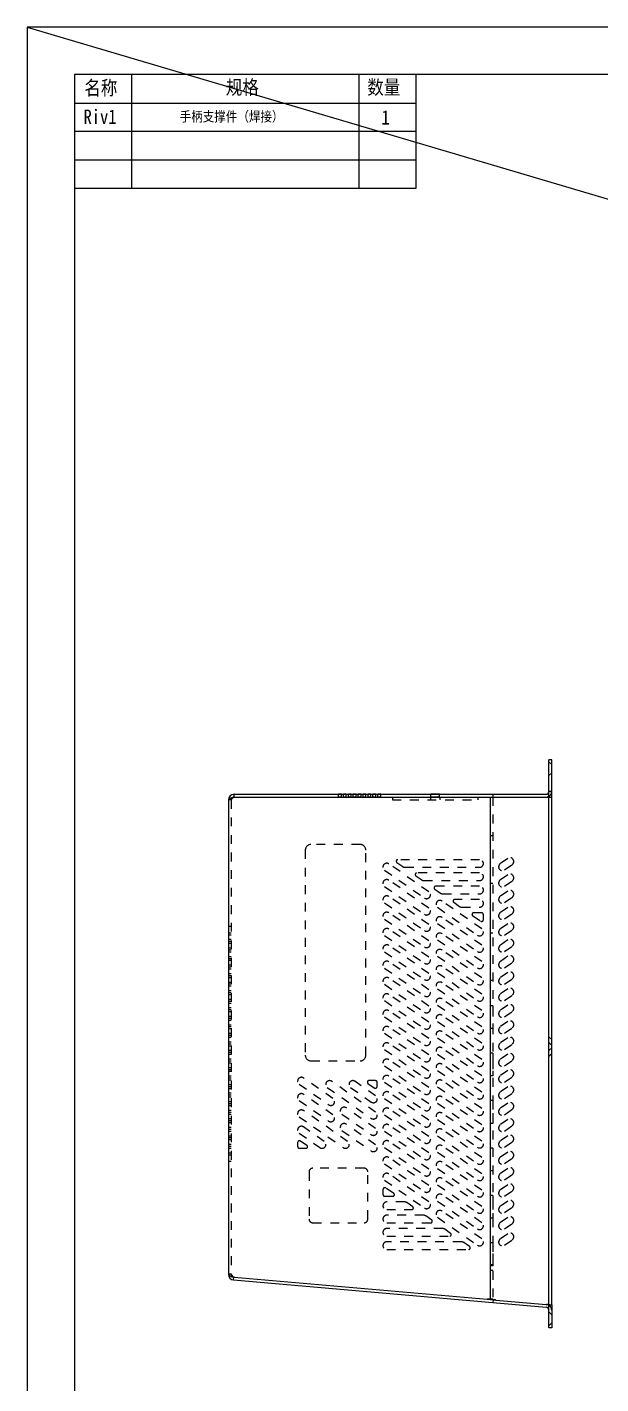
# Model space of a CAD drawing. Header units: millimetres. Extents: x -177 to 18421, y -5017 to 3255.
# Drawn here: x -177 to 126, y 1497 to 2212 of the extents above; entities that cross this region are included whole.
import ezdxf

# ---------------------------------------------------------------- set-up
doc = ezdxf.new("R2010")
doc.units = ezdxf.units.MM
doc.header["$LTSCALE"] = 46.255
doc.linetypes.add('HIDDEN', pattern=[0.2, 0.1, -0.1])
doc.layers.get('0').update_dxf_attribs({"linetype": 'CONTINUOUS'})
for name, color, linetype in [('02___PRT_ALL_AXES', 7, 'CONTINUOUS'), ('03___PRT_ALL_CURVES', 7, 'CONTINUOUS'), ('DEFAULT_2', 8, 'HIDDEN')]:
    doc.layers.add(name, color=color, linetype=linetype)
doc.styles.get("Standard").update_dxf_attribs({"font": 'txt', "width": 0.85})

msp = doc.modelspace()

# ---------------------------------------------------------------- linework, layer by layer
msp.add_line((-176.891, 2211.998), (3543.087, 1111.998))
at = {"color": 7, "true_color": 0xffffff}
for p, q in [((-151.891, 2186.998), (-151.891, 2156.998)), ((-121.891, 2186.998), (-121.891, 2156.998)), ((-1.891, 2186.998), (-1.891, 2156.998)), ((28.109, 2186.998), (28.109, 2156.998)), ((-151.891, 2156.998), (-151.891, 2126.998)), ((-121.891, 2156.998), (-121.891, 2126.998)), ((-1.891, 2156.998), (-1.891, 2126.998)), ((28.109, 2156.998), (28.109, 2126.998))]:
    msp.add_line(p, q, dxfattribs=at)
at = {"color": 3, "linetype": 'Continuous'}
for p, q in [((98.304, 1538.574), (98.304, 1825.859)), ((-70.696, 1804.659), (-70.696, 1554.659)), ((-67.696, 1807.659), (96.804, 1807.659)), ((-67.696, 1806.159), (98.304, 1806.159)), ((67.304, 1806.159), (67.304, 1541.305)), ((-67.696, 1553.153), (-67.827, 1553.165)), ((-67.696, 1553.153), (65.804, 1541.474)), ((-67.958, 1551.671), (96.935, 1537.244)), ((65.804, 1541.474), (67.304, 1541.474)), ((68.941, 1541.157), (68.845, 1541.163)), ((70.304, 1541.08), (68.941, 1541.157)), ((70.304, 1541.08), (96.804, 1538.761)), ((98.131, 1538.574), (98.304, 1538.574)), ((98.304, 1526.459), (98.304, 1538.55))]:
    msp.add_line(p, q, dxfattribs=at)
at = {"color": 7, "linetype": 'Continuous'}
for p, q in [((99.804, 1825.859), (98.304, 1825.859)), ((99.804, 1538.574), (99.804, 1825.859)), ((-67.696, 1806.159), (-67.696, 1807.659)), ((68.804, 1807.659), (68.804, 1806.159)), ((98.304, 1806.159), (99.804, 1806.159)), ((-67.958, 1551.671), (-67.827, 1553.165)), ((65.964, 1541.46), (67.293, 1541.343)), ((68.847, 1541.163), (68.72, 1539.713)), ((98.304, 1538.574), (99.804, 1538.574)), ((98.304, 1538.55), (99.804, 1538.55)), ((99.804, 1538.55), (99.804, 1526.459)), ((99.804, 1526.459), (98.304, 1526.459))]:
    msp.add_line(p, q, dxfattribs=at)
for points in [[(-176.891, 1111.998), (1373.109, 1111.998), (1373.109, 2211.998), (-176.891, 2211.998)], [(-151.891, 1136.998), (1348.109, 1136.998), (1348.109, 2186.998), (-151.891, 2186.998)]]:
    msp.add_lwpolyline(points, close=True, dxfattribs=at)
at = {"color": 7, "true_color": 0xffffff}
for points in [[(28.109, 2186.998), (-151.891, 2186.998)], [(-151.891, 2171.998), (28.109, 2171.998)], [(28.109, 2156.998), (-151.891, 2156.998)], [(-151.891, 2141.998), (28.109, 2141.998)], [(28.109, 2126.998), (-151.891, 2126.998)]]:
    msp.add_lwpolyline(points, dxfattribs=at)
at = {"color": 3, "linetype": 'Continuous'}
for centre, radius, start, end in [((-67.696, 1804.659), 3, 90, 180), ((96.804, 1809.159), 1.5, 270, 0), ((-67.459, 1557.374), 4.225, 219.978475, 265.000963), ((-67.696, 1554.659), 3, 180, 265), ((96.804, 1535.75), 1.5, 0, 85)]:
    msp.add_arc(centre, radius, start, end, dxfattribs=at)
at = {"color": 7, "linetype": 'Continuous'}
for centre, radius, start, end in [((-67.696, 1804.659), 1.5, 90, 125.398482), ((96.804, 1809.159), 3, 270, 300.092406), ((96.804, 1535.75), 3, 59.902522, 79.947838)]:
    msp.add_arc(centre, radius, start, end, dxfattribs=at)
at = {"color": 3, "linetype": 'Continuous'}
for points, knots in [([(-67.696, 1806.159), (-68.08, 1806.037), (-68.639, 1805.86), (-69.346, 1805.607), (-69.796, 1805.425), (-70.172, 1805.239), (-70.499, 1805.034), (-70.696, 1804.805), (-70.696, 1804.659)], [0, 0, 0, 0, 0.3508516, 0.5110678, 0.6539255, 0.7752257, 0.8724512, 1, 1, 1, 1]), ([(68.845, 1541.163), (68.633, 1541.175), (68.332, 1541.193), (67.956, 1541.22), (67.732, 1541.237), (67.558, 1541.254), (67.421, 1541.269), (67.355, 1541.285), (67.304, 1541.294), (67.304, 1541.305)], [0, 0, 0, 0, 0.4114395, 0.5832247, 0.7282298, 0.8439367, 0.9283796, 0.9802766, 1, 1, 1, 1]), ([(96.804, 1538.761), (97.062, 1538.732), (97.506, 1538.679), (97.95, 1538.618), (98.131, 1538.574)], [0, 0, 0, 0, 0.5822724, 1, 1, 1, 1])]:
    msp.add_open_spline(points, degree=3, knots=knots, dxfattribs=at)
at = {"layer": '02___PRT_ALL_AXES', "color": 8, "linetype": 'HIDDEN'}
for p, q in [((-12.642, 1806.159), (-12.642, 1807.659)), ((-11.142, 1807.659), (-12.642, 1807.659)), ((-11.142, 1806.159), (-12.642, 1806.159)), ((-11.142, 1806.159), (-11.142, 1807.659)), ((-10.044, 1806.159), (-10.044, 1807.659)), ((-8.544, 1807.659), (-10.044, 1807.659)), ((-8.544, 1806.159), (-10.044, 1806.159)), ((-8.544, 1806.159), (-8.544, 1807.659)), ((-7.446, 1806.159), (-7.446, 1807.659)), ((-5.946, 1807.659), (-7.446, 1807.659)), ((-5.946, 1806.159), (-7.446, 1806.159)), ((-5.946, 1806.159), (-5.946, 1807.659)), ((-4.848, 1806.159), (-4.848, 1807.659)), ((-3.348, 1807.659), (-4.848, 1807.659)), ((-3.348, 1806.159), (-4.848, 1806.159)), ((-3.348, 1806.159), (-3.348, 1807.659)), ((-2.25, 1806.159), (-2.25, 1807.659)), ((-0.75, 1807.659), (-2.25, 1807.659)), ((-0.75, 1806.159), (-2.25, 1806.159)), ((-0.75, 1806.159), (-0.75, 1807.659)), ((0.348, 1806.159), (0.348, 1807.659)), ((1.848, 1807.659), (0.348, 1807.659)), ((1.848, 1806.159), (0.348, 1806.159)), ((1.848, 1806.159), (1.848, 1807.659)), ((2.946, 1806.159), (2.946, 1807.659)), ((4.446, 1807.659), (2.946, 1807.659)), ((4.446, 1806.159), (2.946, 1806.159)), ((4.446, 1806.159), (4.446, 1807.659)), ((5.544, 1806.159), (5.544, 1807.659)), ((7.044, 1807.659), (5.544, 1807.659)), ((7.044, 1806.159), (5.544, 1806.159)), ((7.044, 1806.159), (7.044, 1807.659)), ((8.142, 1806.159), (8.142, 1807.659)), ((9.642, 1807.659), (8.142, 1807.659)), ((9.642, 1806.159), (8.142, 1806.159)), ((9.642, 1806.159), (9.642, 1807.659)), ((36.054, 1806.159), (36.054, 1807.659)), ((40.554, 1807.659), (36.054, 1807.659)), ((40.554, 1806.159), (36.054, 1806.159)), ((40.554, 1806.159), (40.554, 1807.659)), ((68.804, 1696.159), (67.304, 1696.159)), ((67.304, 1696.159), (67.304, 1684.159)), ((68.804, 1696.159), (68.804, 1684.159)), ((68.804, 1684.159), (67.304, 1684.159)), ((68.804, 1671.159), (67.304, 1671.159)), ((67.304, 1671.159), (67.304, 1659.159)), ((68.804, 1671.159), (68.804, 1659.159)), ((68.804, 1659.159), (67.304, 1659.159)), ((68.804, 1646.159), (67.304, 1646.159)), ((67.304, 1646.159), (67.304, 1634.159)), ((68.804, 1646.159), (68.804, 1634.159)), ((68.804, 1634.159), (67.304, 1634.159)), ((68.804, 1621.159), (67.304, 1621.159)), ((67.304, 1621.159), (67.304, 1609.159)), ((68.804, 1621.159), (68.804, 1609.159)), ((68.804, 1609.159), (67.304, 1609.159)), ((68.804, 1596.159), (67.304, 1596.159)), ((67.304, 1596.159), (67.304, 1584.159)), ((68.804, 1596.159), (68.804, 1584.159)), ((68.804, 1584.159), (67.304, 1584.159)), ((68.804, 1571.159), (67.304, 1571.159)), ((67.304, 1571.159), (67.304, 1559.159)), ((68.804, 1571.159), (68.804, 1559.159)), ((68.804, 1559.159), (67.304, 1559.159)), ((98.304, 1538.55), (99.804, 1538.55))]:
    msp.add_line(p, q, dxfattribs=at)
at = {"layer": '03___PRT_ALL_CURVES', "color": 8, "linetype": 'HIDDEN'}
msp.add_line((-6.183, 1807.659), (-7.209, 1807.659), dxfattribs=at)
at = {"layer": 'DEFAULT_2', "color": 8, "linetype": 'HIDDEN'}
for p, q in [((99.804, 1823.309), (98.304, 1824.809)), ((99.804, 1819.009), (98.304, 1817.509)), ((-69.196, 1804.659), (-70.696, 1804.659)), ((-69.196, 1804.659), (-69.196, 1554.659)), ((15.804, 1806.159), (15.804, 1804.659)), ((15.804, 1804.659), (60.804, 1804.659)), ((35.804, 1806.159), (35.804, 1804.659)), ((40.804, 1806.159), (40.804, 1804.659)), ((60.804, 1806.159), (60.804, 1804.659)), ((68.804, 1806.159), (68.804, 1541.305)), ((99.804, 1809.159), (98.304, 1809.159)), ((-1.196, 1781.159), (-27.196, 1781.159)), ((68.804, 1785.759), (67.304, 1785.759)), ((-30.196, 1778.159), (-30.196, 1670.159)), ((1.804, 1670.159), (1.804, 1778.159)), ((76.657, 1773.84), (72.657, 1771.039)), ((11.657, 1767.673), (32.657, 1752.969)), ((34.951, 1756.245), (13.951, 1770.95)), ((18.113, 1771.698), (21.23, 1769.515)), ((61.804, 1773.153), (18.572, 1773.153)), ((22.377, 1769.153), (61.804, 1769.153)), ((74.951, 1767.763), (78.951, 1770.564)), ((34.951, 1747.645), (13.951, 1762.35)), ((28.11, 1764.698), (31.227, 1762.515)), ((61.804, 1766.153), (28.569, 1766.153)), ((32.375, 1762.153), (61.804, 1762.153)), ((67.304, 1760.759), (68.804, 1760.759)), ((76.657, 1765.24), (72.657, 1762.439)), ((74.951, 1759.163), (78.951, 1761.964)), ((11.657, 1759.073), (32.657, 1744.369)), ((34.951, 1739.045), (13.951, 1753.75)), ((38.107, 1757.698), (41.224, 1755.515)), ((61.804, 1759.153), (38.566, 1759.153)), ((42.372, 1755.153), (61.804, 1755.153)), ((61.804, 1752.153), (48.563, 1752.153)), ((76.657, 1756.64), (72.657, 1753.839)), ((74.951, 1750.563), (78.951, 1753.364)), ((11.657, 1750.473), (32.657, 1735.769)), ((34.951, 1730.445), (13.951, 1745.15)), ((39.657, 1748.067), (60.657, 1733.363)), ((62.951, 1736.639), (41.951, 1751.344)), ((48.104, 1750.698), (51.221, 1748.515)), ((52.369, 1748.153), (61.804, 1748.153)), ((62.804, 1745.153), (58.56, 1745.153)), ((76.657, 1748.04), (72.657, 1745.239)), ((-70.696, 1738.123), (-69.196, 1738.123)), ((11.657, 1741.873), (32.657, 1727.169)), ((39.657, 1739.467), (60.657, 1724.763)), ((62.951, 1728.039), (41.951, 1742.744)), ((58.101, 1743.698), (62.23, 1740.806)), ((63.804, 1741.625), (63.804, 1744.153)), ((76.657, 1739.44), (72.657, 1736.639)), ((74.951, 1741.963), (78.951, 1744.764)), ((-70.696, 1734.659), (-69.196, 1734.659)), ((-70.696, 1733.623), (-69.196, 1733.623)), ((-70.696, 1731.195), (-69.196, 1731.195)), ((11.657, 1733.273), (32.657, 1718.569)), ((34.951, 1721.845), (13.951, 1736.55)), ((39.657, 1730.867), (60.657, 1716.163)), ((62.951, 1719.439), (41.951, 1734.144)), ((67.304, 1734.559), (68.804, 1734.559)), ((76.657, 1730.84), (72.657, 1728.039)), ((74.951, 1733.363), (78.951, 1736.164)), ((-70.696, 1730.159), (-69.196, 1730.159)), ((-70.696, 1729.123), (-69.196, 1729.123)), ((-70.696, 1726.695), (-69.196, 1726.695)), ((-70.696, 1725.659), (-69.196, 1725.659)), ((-70.696, 1724.623), (-69.196, 1724.623)), ((11.657, 1724.673), (32.657, 1709.969)), ((34.951, 1713.245), (13.951, 1727.95)), ((62.951, 1710.839), (41.951, 1725.544)), ((74.951, 1724.763), (78.951, 1727.564)), ((-70.696, 1722.195), (-69.196, 1722.195)), ((-70.696, 1721.159), (-69.196, 1721.159)), ((-70.696, 1720.123), (-69.196, 1720.123)), ((-70.696, 1717.695), (-69.196, 1717.695)), ((-70.696, 1716.659), (-69.196, 1716.659)), ((34.951, 1704.645), (13.951, 1719.35)), ((39.657, 1722.267), (60.657, 1707.563)), ((62.951, 1702.239), (41.951, 1716.944)), ((76.657, 1722.24), (72.657, 1719.439)), ((74.951, 1716.163), (78.951, 1718.964)), ((-70.696, 1715.623), (-69.196, 1715.623)), ((-70.696, 1713.195), (-69.196, 1713.195)), ((-70.696, 1712.159), (-69.196, 1712.159)), ((-70.696, 1711.123), (-69.196, 1711.123)), ((11.657, 1716.073), (32.657, 1701.369)), ((34.951, 1696.045), (13.951, 1710.75)), ((39.657, 1713.667), (60.657, 1698.963)), ((68.804, 1709.559), (67.304, 1709.559)), ((76.657, 1713.64), (72.657, 1710.839)), ((74.951, 1707.563), (78.951, 1710.364)), ((-70.696, 1708.695), (-69.196, 1708.695)), ((-70.696, 1707.659), (-69.196, 1707.659)), ((-70.696, 1706.623), (-69.196, 1706.623)), ((-70.696, 1704.195), (-69.196, 1704.195)), ((-70.696, 1703.159), (-69.196, 1703.159)), ((-70.696, 1702.123), (-69.196, 1702.123)), ((11.657, 1707.473), (32.657, 1692.769)), ((34.951, 1687.445), (13.951, 1702.15)), ((39.657, 1705.067), (60.657, 1690.363)), ((62.951, 1693.639), (41.951, 1708.344)), ((76.657, 1705.04), (72.657, 1702.239)), ((-70.696, 1699.695), (-69.196, 1699.695)), ((-70.696, 1698.659), (-69.196, 1698.659)), ((-70.696, 1697.623), (-69.196, 1697.623)), ((-70.696, 1695.195), (-69.196, 1695.195)), ((11.657, 1698.873), (32.657, 1684.169)), ((39.657, 1696.467), (60.657, 1681.763)), ((62.951, 1685.039), (41.951, 1699.744)), ((76.657, 1696.44), (72.657, 1693.639)), ((74.951, 1698.963), (78.951, 1701.764)), ((-70.696, 1694.159), (-69.196, 1694.159)), ((-70.696, 1693.123), (-69.196, 1693.123)), ((-70.696, 1690.695), (-69.196, 1690.695)), ((-70.696, 1689.659), (-69.196, 1689.659)), ((-70.696, 1688.623), (-69.196, 1688.623)), ((11.657, 1690.273), (32.657, 1675.569)), ((34.951, 1678.845), (13.951, 1693.55)), ((39.657, 1687.867), (60.657, 1673.163)), ((62.951, 1676.439), (41.951, 1691.144)), ((76.657, 1687.84), (72.657, 1685.039)), ((74.951, 1690.363), (78.951, 1693.164)), ((-70.696, 1686.195), (-69.196, 1686.195)), ((-70.696, 1685.159), (-69.196, 1685.159)), ((-70.696, 1684.123), (-69.196, 1684.123)), ((-70.696, 1681.695), (-69.196, 1681.695)), ((-70.696, 1680.659), (-69.196, 1680.659)), ((11.657, 1681.673), (32.657, 1666.969)), ((34.951, 1670.245), (13.951, 1684.95)), ((62.951, 1667.839), (41.951, 1682.544)), ((74.951, 1681.763), (78.951, 1684.564)), ((-70.696, 1679.623), (-69.196, 1679.623)), ((-70.696, 1677.195), (-69.196, 1677.195)), ((-70.696, 1676.159), (-69.196, 1676.159)), ((-70.696, 1675.123), (-69.196, 1675.123)), ((34.951, 1661.645), (13.951, 1676.35)), ((39.657, 1679.267), (60.657, 1664.563)), ((62.951, 1659.239), (41.951, 1673.944)), ((76.657, 1679.24), (72.657, 1676.439)), ((74.951, 1673.163), (78.951, 1675.964)), ((99.804, 1678.309), (98.304, 1679.809)), ((99.804, 1675.309), (98.304, 1676.809)), ((99.804, 1674.009), (98.304, 1672.509)), ((-70.696, 1672.695), (-69.196, 1672.695)), ((-70.696, 1671.659), (-69.196, 1671.659)), ((-70.696, 1670.623), (-69.196, 1670.623)), ((-70.696, 1668.195), (-69.196, 1668.195)), ((-70.696, 1667.159), (-69.196, 1667.159)), ((-27.196, 1667.159), (-1.196, 1667.159)), ((11.657, 1673.073), (32.657, 1658.369)), ((34.951, 1653.045), (13.951, 1667.75)), ((39.657, 1670.667), (60.657, 1655.963)), ((76.657, 1670.64), (72.657, 1667.839)), ((74.951, 1664.563), (78.951, 1667.364)), ((99.804, 1671.009), (98.304, 1669.509)), ((-70.696, 1666.123), (-69.196, 1666.123)), ((-70.696, 1663.695), (-69.196, 1663.695)), ((-70.696, 1662.659), (-69.196, 1662.659)), ((-70.696, 1661.623), (-69.196, 1661.623)), ((-70.696, 1659.195), (-69.196, 1659.195)), ((11.657, 1664.473), (32.657, 1649.769)), ((34.951, 1644.445), (13.951, 1659.15)), ((39.657, 1662.067), (60.657, 1647.363)), ((62.951, 1650.639), (41.951, 1665.344)), ((76.657, 1662.04), (72.657, 1659.239)), ((-70.696, 1658.159), (-69.196, 1658.159)), ((-70.696, 1657.123), (-69.196, 1657.123)), ((-70.696, 1654.695), (-69.196, 1654.695)), ((-70.696, 1653.659), (-69.196, 1653.659)), ((-70.696, 1652.623), (-69.196, 1652.623)), ((-33.343, 1654.838), (-17.843, 1643.984)), ((-15.549, 1647.261), (-31.049, 1658.114)), ((-18.538, 1653.071), (4.657, 1636.83)), ((6.951, 1640.106), (-16.244, 1656.347)), ((-6.256, 1653.071), (4.657, 1645.43)), ((6.951, 1648.706), (-3.962, 1656.347)), ((2.909, 1655.254), (6.23, 1652.928)), ((6.804, 1656.709), (3.367, 1656.709)), ((7.804, 1653.747), (7.804, 1655.709)), ((11.657, 1655.873), (32.657, 1641.169)), ((39.657, 1653.467), (60.657, 1638.763)), ((62.951, 1642.039), (41.951, 1656.744)), ((76.657, 1653.44), (72.657, 1650.639)), ((74.951, 1655.963), (78.951, 1658.764)), ((-70.696, 1650.195), (-69.196, 1650.195)), ((-70.696, 1649.159), (-69.196, 1649.159)), ((-70.696, 1648.123), (-69.196, 1648.123)), ((-70.696, 1645.695), (-69.196, 1645.695)), ((-33.343, 1646.238), (-17.843, 1635.384)), ((-15.549, 1638.661), (-31.049, 1649.514)), ((11.657, 1647.273), (32.657, 1632.569)), ((34.951, 1635.845), (13.951, 1650.55)), ((39.657, 1644.867), (60.657, 1630.163)), ((62.951, 1633.439), (41.951, 1648.144)), ((76.657, 1644.84), (72.657, 1642.039)), ((74.951, 1647.363), (78.951, 1650.164)), ((-70.696, 1644.659), (-69.196, 1644.659)), ((-70.696, 1643.623), (-69.196, 1643.623)), ((-70.696, 1641.195), (-69.196, 1641.195)), ((-70.696, 1640.159), (-69.196, 1640.159)), ((-70.696, 1639.123), (-69.196, 1639.123)), ((-33.343, 1637.638), (-10.148, 1621.396)), ((-7.854, 1624.673), (-31.049, 1640.914)), ((-10.843, 1639.083), (4.657, 1628.23)), ((6.951, 1631.506), (-8.549, 1642.359)), ((11.657, 1638.673), (32.657, 1623.969)), ((34.951, 1627.245), (13.951, 1641.95)), ((62.951, 1624.839), (41.951, 1639.544)), ((74.951, 1638.763), (78.951, 1641.564)), ((-70.696, 1636.695), (-69.196, 1636.695)), ((-70.696, 1635.659), (-69.196, 1635.659)), ((-70.696, 1634.623), (-69.196, 1634.623)), ((-70.696, 1632.195), (-69.196, 1632.195)), ((-70.696, 1631.159), (-69.196, 1631.159)), ((-20.136, 1624.673), (-31.049, 1632.314)), ((-10.843, 1630.483), (4.657, 1619.63)), ((6.951, 1622.906), (-8.549, 1633.759)), ((34.951, 1618.645), (13.951, 1633.35)), ((39.657, 1636.267), (60.657, 1621.563)), ((62.951, 1616.239), (41.951, 1630.944)), ((76.657, 1636.24), (72.657, 1633.439)), ((74.951, 1630.163), (78.951, 1632.964)), ((-70.696, 1630.123), (-69.196, 1630.123)), ((-70.696, 1627.695), (-69.196, 1627.695)), ((-70.696, 1626.659), (-69.196, 1626.659)), ((-70.696, 1625.623), (-69.196, 1625.623)), ((-34.196, 1623.997), (-34.196, 1622.035)), ((-33.343, 1629.038), (-22.431, 1621.396)), ((-29.301, 1622.49), (-32.622, 1624.816)), ((11.657, 1630.073), (32.657, 1615.369)), ((34.951, 1610.045), (13.951, 1624.75)), ((39.657, 1627.667), (60.657, 1612.963)), ((76.657, 1627.64), (72.657, 1624.839)), ((74.951, 1621.563), (78.951, 1624.364)), ((-70.696, 1623.195), (-69.196, 1623.195)), ((-70.696, 1622.159), (-69.196, 1622.159)), ((-70.696, 1621.123), (-69.196, 1621.123)), ((-70.696, 1618.695), (-69.196, 1618.695)), ((-70.696, 1617.659), (-69.196, 1617.659)), ((-33.196, 1621.035), (-29.76, 1621.035)), ((11.657, 1621.473), (32.657, 1606.769)), ((39.657, 1619.067), (60.657, 1604.363)), ((62.951, 1607.639), (41.951, 1622.344)), ((76.657, 1619.04), (72.657, 1616.239)), ((-70.696, 1614.195), (-69.196, 1614.195)), ((0.804, 1610.559), (-26.196, 1610.559)), ((11.657, 1612.873), (32.657, 1598.169)), ((34.951, 1601.445), (13.951, 1616.15)), ((39.657, 1610.467), (60.657, 1595.763)), ((62.951, 1599.039), (41.951, 1613.744)), ((76.657, 1610.44), (72.657, 1607.639)), ((74.951, 1612.963), (78.951, 1615.764)), ((-28.196, 1608.559), (-28.196, 1583.759)), ((2.804, 1583.759), (2.804, 1608.559)), ((11.657, 1604.273), (32.657, 1589.569)), ((34.951, 1592.845), (13.951, 1607.55)), ((39.657, 1601.867), (60.657, 1587.163)), ((62.951, 1590.439), (41.951, 1605.144)), ((74.951, 1604.363), (78.951, 1607.164)), ((10.804, 1599.287), (10.804, 1596.759)), ((11.804, 1595.759), (16.048, 1595.759)), ((16.507, 1597.214), (12.378, 1600.106)), ((62.951, 1581.839), (41.951, 1596.544)), ((76.657, 1601.84), (72.657, 1599.039)), ((74.951, 1595.763), (78.951, 1598.564)), ((22.239, 1592.759), (12.804, 1592.759)), ((12.804, 1588.759), (26.045, 1588.759)), ((26.504, 1590.214), (23.386, 1592.397)), ((39.657, 1593.267), (60.657, 1578.563)), ((62.951, 1573.239), (41.951, 1587.944)), ((76.657, 1593.24), (72.657, 1590.439)), ((74.951, 1587.163), (78.951, 1589.964)), ((-26.196, 1581.759), (0.804, 1581.759)), ((32.236, 1585.759), (12.804, 1585.759)), ((12.804, 1581.759), (36.042, 1581.759)), ((36.501, 1583.214), (33.384, 1585.397)), ((39.657, 1584.667), (60.657, 1569.963)), ((76.657, 1584.64), (72.657, 1581.839)), ((74.951, 1578.563), (78.951, 1581.364)), ((42.233, 1578.759), (12.804, 1578.759)), ((12.804, 1574.759), (46.039, 1574.759)), ((46.498, 1576.214), (43.381, 1578.397)), ((76.657, 1576.04), (72.657, 1573.239)), ((52.23, 1571.759), (12.804, 1571.759)), ((12.804, 1567.759), (56.036, 1567.759)), ((56.495, 1569.214), (53.378, 1571.397)), ((74.951, 1569.963), (78.951, 1572.764)), ((68.804, 1559.659), (67.304, 1559.659)), ((-69.196, 1554.659), (-70.696, 1554.659)), ((-67.827, 1553.165), (-67.696, 1553.153)), ((-67.696, 1553.153), (-67.761, 1553.165)), ((68.804, 1556.659), (67.304, 1556.659)), ((65.804, 1541.474), (65.964, 1541.46)), ((65.966, 1541.473), (65.884, 1541.474)), ((67.266, 1541.47), (65.965, 1541.474)), ((66.165, 1541.472), (65.966, 1541.473)), ((67.306, 1541.47), (67.266, 1541.47)), ((67.293, 1541.343), (70.304, 1541.08)), ((67.304, 1541.474), (68.804, 1541.474)), ((67.304, 1541.342), (68.804, 1541.342)), ((67.304, 1541.342), (67.34, 1541.339)), ((67.34, 1541.339), (67.45, 1541.329)), ((67.45, 1541.329), (68.788, 1541.212)), ((68.788, 1541.212), (68.848, 1541.207)), ((68.804, 1541.342), (68.826, 1541.338)), ((68.826, 1541.338), (68.893, 1541.327)), ((68.847, 1541.163), (68.851, 1541.207)), ((68.848, 1541.207), (68.936, 1541.2)), ((68.893, 1541.327), (69.002, 1541.307)), ((68.936, 1541.2), (69.104, 1541.185)), ((69.002, 1541.307), (70.304, 1541.08)), ((69.104, 1541.185), (70.304, 1541.08)), ((96.804, 1538.761), (97.065, 1538.739)), ((96.804, 1538.761), (97.067, 1538.746)), ((96.804, 1538.761), (97.065, 1538.731)), ((97.067, 1538.746), (97.267, 1538.735)), ((98.138, 1538.682), (98.15, 1538.681)), ((99.804, 1533.309), (98.304, 1534.809)), ((99.804, 1529.009), (98.304, 1527.509))]:
    msp.add_line(p, q, dxfattribs=at)
for centre, radius, start, end in [((-67.696, 1804.659), 1.5, 125.398482, 180), ((96.804, 1809.159), 3, 300.092406, 0), ((-27.196, 1778.159), 3, 90, 180), ((-1.196, 1778.159), 3, 0, 90), ((77.804, 1772.202), 2, 305, 125), ((12.804, 1769.311), 2, 55, 235), ((18.572, 1772.353), 0.8, 90, 235), ((22.377, 1771.153), 2, 235, 270), ((61.804, 1771.153), 2, 270, 90), ((73.804, 1769.401), 2, 125, 305), ((12.804, 1760.711), 2, 55, 235), ((28.569, 1765.353), 0.8, 90, 235), ((32.375, 1764.153), 2, 235, 270), ((61.804, 1764.153), 2, 270, 90), ((73.804, 1760.801), 2, 125, 305), ((77.804, 1763.602), 2, 305, 125), ((12.804, 1752.111), 2, 55, 235), ((33.804, 1754.607), 2, 235, 55), ((38.566, 1758.353), 0.8, 90, 235), ((42.372, 1757.153), 2, 235, 270), ((48.563, 1751.353), 0.8, 90, 235), ((61.804, 1757.153), 2, 270, 90), ((61.804, 1750.153), 2, 270, 90), ((73.804, 1752.201), 2, 125, 305), ((77.804, 1755.002), 2, 305, 125), ((12.804, 1743.511), 2, 55, 235), ((33.804, 1746.007), 2, 235, 55), ((40.804, 1749.705), 2, 55, 235), ((52.369, 1750.153), 2, 235, 270), ((58.56, 1744.353), 0.8, 90, 235), ((62.804, 1744.153), 1, 0, 90), ((73.804, 1743.601), 2, 125, 305), ((77.804, 1746.402), 2, 305, 125), ((33.804, 1737.407), 2, 235, 55), ((40.804, 1741.105), 2, 55, 235), ((62.804, 1741.625), 1, 235, 0), ((77.804, 1737.802), 2, 305, 125), ((12.804, 1734.911), 2, 55, 235), ((40.804, 1732.505), 2, 55, 235), ((61.804, 1735.001), 2, 235, 55), ((73.804, 1735.001), 2, 125, 305), ((77.804, 1729.202), 2, 305, 125), ((12.804, 1726.311), 2, 55, 235), ((33.804, 1728.807), 2, 235, 55), ((40.804, 1723.905), 2, 55, 235), ((61.804, 1726.401), 2, 235, 55), ((73.804, 1726.401), 2, 125, 305), ((12.804, 1717.711), 2, 55, 235), ((33.804, 1720.207), 2, 235, 55), ((40.804, 1715.305), 2, 55, 235), ((61.804, 1717.801), 2, 235, 55), ((73.804, 1717.801), 2, 125, 305), ((77.804, 1720.602), 2, 305, 125), ((12.804, 1709.111), 2, 55, 235), ((33.804, 1711.607), 2, 235, 55), ((61.804, 1709.201), 2, 235, 55), ((73.804, 1709.201), 2, 125, 305), ((77.804, 1712.002), 2, 305, 125), ((12.804, 1700.511), 2, 55, 235), ((33.804, 1703.007), 2, 235, 55), ((40.804, 1706.705), 2, 55, 235), ((61.804, 1700.601), 2, 235, 55), ((73.804, 1700.601), 2, 125, 305), ((77.804, 1703.402), 2, 305, 125), ((33.804, 1694.407), 2, 235, 55), ((40.804, 1698.105), 2, 55, 235), ((77.804, 1694.802), 2, 305, 125), ((12.804, 1691.911), 2, 55, 235), ((40.804, 1689.505), 2, 55, 235), ((61.804, 1692.001), 2, 235, 55), ((73.804, 1692.001), 2, 125, 305), ((77.804, 1686.202), 2, 305, 125), ((12.804, 1683.311), 2, 55, 235), ((33.804, 1685.807), 2, 235, 55), ((40.804, 1680.905), 2, 55, 235), ((61.804, 1683.401), 2, 235, 55), ((73.804, 1683.401), 2, 125, 305), ((12.804, 1674.711), 2, 55, 235), ((33.804, 1677.207), 2, 235, 55), ((40.804, 1672.305), 2, 55, 235), ((61.804, 1674.801), 2, 235, 55), ((73.804, 1674.801), 2, 125, 305), ((77.804, 1677.602), 2, 305, 125), ((-27.196, 1670.159), 3, 180, 270), ((-1.196, 1670.159), 3, 270, 0), ((12.804, 1666.111), 2, 55, 235), ((33.804, 1668.607), 2, 235, 55), ((61.804, 1666.201), 2, 235, 55), ((73.804, 1666.201), 2, 125, 305), ((77.804, 1669.002), 2, 305, 125), ((12.804, 1657.511), 2, 55, 235), ((33.804, 1660.007), 2, 235, 55), ((40.804, 1663.705), 2, 55, 235), ((61.804, 1657.601), 2, 235, 55), ((73.804, 1657.601), 2, 125, 305), ((77.804, 1660.402), 2, 305, 125), ((-32.196, 1656.476), 2, 55, 235), ((-17.391, 1654.709), 2, 55, 235), ((-5.109, 1654.709), 2, 55, 235), ((3.367, 1655.909), 0.8, 90, 235), ((6.804, 1653.747), 1, 235, 0), ((6.804, 1655.709), 1, 0, 90), ((33.804, 1651.407), 2, 235, 55), ((40.804, 1655.105), 2, 55, 235), ((77.804, 1651.802), 2, 305, 125), ((-32.196, 1647.876), 2, 55, 235), ((-16.696, 1645.623), 2, 235, 55), ((5.804, 1647.068), 2, 235, 55), ((12.804, 1648.911), 2, 55, 235), ((40.804, 1646.505), 2, 55, 235), ((61.804, 1649.001), 2, 235, 55), ((73.804, 1649.001), 2, 125, 305), ((77.804, 1643.202), 2, 305, 125), ((-32.196, 1639.276), 2, 55, 235), ((-16.696, 1637.023), 2, 235, 55), ((-9.696, 1640.721), 2, 55, 235), ((5.804, 1638.468), 2, 235, 55), ((12.804, 1640.311), 2, 55, 235), ((33.804, 1642.807), 2, 235, 55), ((40.804, 1637.905), 2, 55, 235), ((61.804, 1640.401), 2, 235, 55), ((73.804, 1640.401), 2, 125, 305), ((-32.196, 1630.676), 2, 55, 235), ((-9.696, 1632.121), 2, 55, 235), ((5.804, 1629.868), 2, 235, 55), ((12.804, 1631.711), 2, 55, 235), ((33.804, 1634.207), 2, 235, 55), ((40.804, 1629.305), 2, 55, 235), ((61.804, 1631.801), 2, 235, 55), ((73.804, 1631.801), 2, 125, 305), ((77.804, 1634.602), 2, 305, 125), ((-33.196, 1623.997), 1, 55, 180), ((-21.283, 1623.035), 2, 235, 55), ((-9.001, 1623.035), 2, 235, 55), ((12.804, 1623.111), 2, 55, 235), ((33.804, 1625.607), 2, 235, 55), ((61.804, 1623.201), 2, 235, 55), ((73.804, 1623.201), 2, 125, 305), ((77.804, 1626.002), 2, 305, 125), ((-33.196, 1622.035), 1, 180, 270), ((-29.76, 1621.835), 0.8, 270, 55), ((5.804, 1621.268), 2, 235, 55), ((12.804, 1614.511), 2, 55, 235), ((33.804, 1617.007), 2, 235, 55), ((40.804, 1620.705), 2, 55, 235), ((61.804, 1614.601), 2, 235, 55), ((73.804, 1614.601), 2, 125, 305), ((77.804, 1617.402), 2, 305, 125), ((-26.196, 1608.559), 2, 90, 180), ((0.804, 1608.559), 2, 0, 90), ((33.804, 1608.407), 2, 235, 55), ((40.804, 1612.105), 2, 55, 235), ((77.804, 1608.802), 2, 305, 125), ((12.804, 1605.911), 2, 55, 235), ((40.804, 1603.505), 2, 55, 235), ((61.804, 1606.001), 2, 235, 55), ((73.804, 1606.001), 2, 125, 305), ((77.804, 1600.202), 2, 305, 125), ((11.804, 1599.287), 1, 55, 180), ((11.804, 1596.759), 1, 180, 270), ((16.048, 1596.559), 0.8, 270, 55), ((33.804, 1599.807), 2, 235, 55), ((40.804, 1594.905), 2, 55, 235), ((61.804, 1597.401), 2, 235, 55), ((73.804, 1597.401), 2, 125, 305), ((12.804, 1590.759), 2, 90, 270), ((22.239, 1590.759), 2, 55, 90), ((26.045, 1589.559), 0.8, 270, 55), ((33.804, 1591.207), 2, 235, 55), ((40.804, 1586.305), 2, 55, 235), ((61.804, 1588.801), 2, 235, 55), ((73.804, 1588.801), 2, 125, 305), ((77.804, 1591.602), 2, 305, 125), ((-26.196, 1583.759), 2, 180, 270), ((0.804, 1583.759), 2, 270, 0), ((12.804, 1583.759), 2, 90, 270), ((32.236, 1583.759), 2, 55, 90), ((36.042, 1582.559), 0.8, 270, 55), ((61.804, 1580.201), 2, 235, 55), ((73.804, 1580.201), 2, 125, 305), ((77.804, 1583.002), 2, 305, 125), ((12.804, 1576.759), 2, 90, 270), ((42.233, 1576.759), 2, 55, 90), ((46.039, 1575.559), 0.8, 270, 55), ((77.804, 1574.402), 2, 305, 125), ((12.804, 1569.759), 2, 90, 270), ((52.23, 1569.759), 2, 55, 90), ((56.036, 1568.559), 0.8, 270, 55), ((61.804, 1571.601), 2, 235, 55), ((73.804, 1571.601), 2, 125, 305), ((-68.231, 1556.711), 3.207, 219.777623, 221.101503), ((-67.318, 1557.503), 4.416, 221.057714, 222.735172), ((-67.435, 1557.402), 4.261, 229.683228, 231.655905), ((-67.448, 1557.386), 4.241, 231.656263, 233.185623), ((-67.486, 1557.333), 4.176, 233.172669, 237.555348), ((-67.457, 1557.378), 4.229, 237.550565, 249.59518), ((-67.696, 1554.659), 1.5, 180, 265), ((-67.448, 1557.41), 4.262, 249.635695, 257.45275), ((-67.459, 1557.365), 4.216, 257.464833, 264.999412), ((-67.554, 1554.317), 1.171, 249.905324, 256.679076), ((-67.574, 1554.234), 1.086, 256.717953, 260.059831), ((96.804, 1535.75), 3, 79.947838, 85), ((91.933, 1494.737), 44.292, 82.994812, 83.347122), ((87.787, 1375.464), 163.545, 86.371093, 86.676769), ((93.381, 1464.773), 74.062, 86.180523, 86.308515), ((96.804, 1535.75), 3, 0, 59.902522), ((94.515, 1481.699), 57.097, 85.949455, 86.184514)]:
    msp.add_arc(centre, radius, start, end, dxfattribs=at)
for points, knots in [([(-67.696, 1806.159), (-67.889, 1806.036), (-68.257, 1805.8), (-68.827, 1805.387), (-69.196, 1804.949), (-69.196, 1804.659)], [0, 0, 0, 0, 0.3160858, 0.5993013, 1, 1, 1, 1]), ([(-67.696, 1806.159), (-67.769, 1806.136), (-68.059, 1806.044), (-68.348, 1805.95), (-68.564, 1805.879)], [0, 0, 0, 0, 0.252993, 1, 1, 1, 1]), ([(-69.196, 1554.659), (-69.157, 1554.565), (-69.038, 1554.305), (-68.787, 1553.879), (-68.381, 1553.415), (-67.981, 1553.203), (-67.761, 1553.165)], [0, 0, 0, 0, 0.1430117, 0.3991743, 0.6881047, 1, 1, 1, 1]), ([(67.197, 1541.465), (67.141, 1541.465), (66.797, 1541.469), (66.452, 1541.471), (66.165, 1541.472)], [0, 0, 0, 0, 0.1642251, 1, 1, 1, 1]), ([(67.304, 1541.462), (67.304, 1541.464), (67.29, 1541.46), (67.275, 1541.465), (67.238, 1541.463), (67.213, 1541.464), (67.197, 1541.465)], [0, 0, 0, 0, 0.0635963, 0.2526127, 0.5657439, 1, 1, 1, 1]), ([(68.77, 1541.463), (68.712, 1541.464), (68.224, 1541.467), (67.735, 1541.469), (67.306, 1541.47)], [0, 0, 0, 0, 0.1190722, 1, 1, 1, 1]), ([(68.804, 1541.462), (68.804, 1541.465), (68.785, 1541.459), (68.778, 1541.463), (68.77, 1541.463)], [0, 0, 0, 0, 0.2508734, 1, 1, 1, 1]), ([(70.304, 1541.08), (70.113, 1541.102), (69.835, 1541.133), (69.482, 1541.173), (69.257, 1541.202), (69.075, 1541.228), (68.931, 1541.253), (68.856, 1541.273), (68.804, 1541.292), (68.804, 1541.305)], [0, 0, 0, 0, 0.3787636, 0.5501319, 0.7006278, 0.8245583, 0.9173119, 0.9757478, 1, 1, 1, 1]), ([(96.804, 1538.761), (97.321, 1538.732), (98.206, 1538.679), (99.091, 1538.619), (99.458, 1538.574)], [0, 0, 0, 0, 0.5835367, 1, 1, 1, 1]), ([(97.335, 1538.699), (97.489, 1538.68), (97.756, 1538.645), (98.021, 1538.601), (98.131, 1538.574)], [0, 0, 0, 0, 0.578864, 1, 1, 1, 1]), ([(98.549, 1538.654), (98.639, 1538.648), (98.943, 1538.625), (99.246, 1538.6), (99.458, 1538.574)], [0, 0, 0, 0, 0.2980787, 1, 1, 1, 1])]:
    msp.add_open_spline(points, degree=3, knots=knots, dxfattribs=at)

# ---------------------------------------------------------------- texts
at = {"lineweight": -3, "char_height": 7.5163, "width": 32.26492, "attachment_point": 5}
for s, insert in [('{\\fSimSun|b0|i0|c134|p54;名称}', (-137.998, 2179.581)), ('{\\fSimSun|b0|i0|c134|p54;规格}', (-63.391, 2179.89)), ('{\\fSimSun|b0|i0|c134|p54;数量}', (11.242, 2179.911)), ('{\\fSimSun|b0|i0|c134|p54;Riv1}', (-138.429, 2164.776)), ('{\\fSimSun|b0|i0|c134|p54;1}', (12.149, 2164.423))]:
    msp.add_mtext(s, dxfattribs=dict(at, insert=insert))
at = {"insert": (-69.036, 2164.545), "char_height": 5.25, "width": 100.18624, "attachment_point": 5}
msp.add_mtext('{\\fSimSun|b0|i0|c134|p54;手柄支撑件（焊接）}', dxfattribs=at)

doc.saveas('drawing.dxf')
